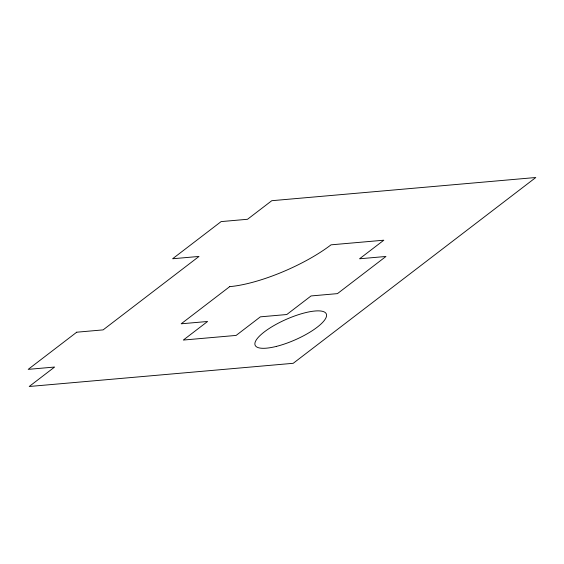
<?xml version="1.0" encoding="UTF-8"?>
<svg xmlns="http://www.w3.org/2000/svg" width="564" height="564" viewBox="0 0 564 564"><rect width="100%" height="100%" fill="white"/><g stroke="black" fill="none" stroke-linecap="round" stroke-linejoin="round"><path stroke-width="0.85" d="M76.718 332.203L28.2 369.364L54.602 367.044L29.208 386.495L293.224 363.301L535.8 177.505L271.785 200.699L247.525 219.276L221.13 221.596L172.612 258.756L199.014 256.437L103.113 329.884L76.718 332.203M229.703 286.639L181.185 323.799L207.587 321.48L183.328 340.057L236.133 335.418L260.392 316.841L286.794 314.522L311.053 295.945L337.455 293.625L385.966 256.465L359.564 258.784L383.823 240.201L331.019 244.839A77.747 22.341 -23.8 0 1 229.703 286.639M276.438 346.388A38.874 11.174 -23.8 0 0 326.344 314.028A38.874 11.174 -23.8 0 0 269.388 328.347A38.874 11.174 -23.8 0 0 276.438 346.388"/></g></svg>
